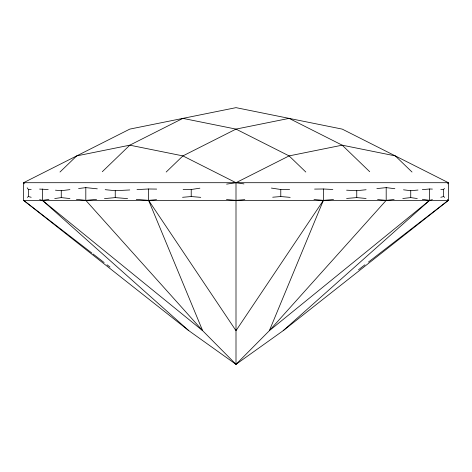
<?xml version="1.0" encoding="UTF-8"?>
<svg xmlns="http://www.w3.org/2000/svg" width="472" height="472" viewBox="0 0 472 472"><rect width="100%" height="100%" fill="white"/><g stroke="black" fill="none" stroke-linecap="round" stroke-linejoin="round"><path stroke-width="0.71" d="M314.576 189.095L323.391 188.989L323.391 200.364L269.365 330.677L236 364.349L188.818 330.677L23.6 200.364L23.6 182.705L129.8 129.104L236 107.651L342.2 129.104L448.4 182.705L448.4 200.364L283.182 330.677L236 364.349L202.635 330.677L85.81 200.364L76.423 199.308M333.545 199.52L323.391 200.364L236 330.677L148.609 200.364L148.609 188.989L156.692 189.089M444.689 197.385L443.627 196.529L443.627 189.502L444.423 188.369M447.603 183.838L448.4 182.705L23.6 182.705L24.396 183.838M59.985 172.032L76.7 155.902L129.8 145.175L182.9 118.378L236 129.104L289.1 155.902L305.815 172.032M102.306 171.708L129.8 145.175L182.9 155.902L236 182.705L243.947 183.909M166.185 172.032L182.9 155.902L236 129.104L289.1 118.378L342.2 145.175L395.3 155.902L412.015 172.032M283.182 330.677L429.591 200.364L432.399 199.597M432.399 189.089L429.591 188.989L429.591 200.364L269.365 330.677L386.19 200.364L394.132 199.467M27.311 197.385L28.373 196.529L28.373 189.502L27.181 187.803M358.525 269.742L364.933 264.786M368.431 262.084L448.3 200.364M226.613 184.127L236 182.705L289.1 155.902L342.2 145.175L369.694 171.708M440.818 197.296L443.627 196.529M183.136 189.402L191.219 189.502L199.886 188.186M39.601 199.597L42.409 200.364L48.935 199.408M54.74 198.553L61.266 197.597L69.927 198.57M55.466 190.186L61.266 190.718L69.927 189.626M78.588 188.535L85.81 187.62L97.297 188.829M402.793 198.494L410.734 197.597L417.26 198.553M346.601 190.192L356.755 190.718L366.089 189.732M376.857 188.605L386.19 187.62L394.852 188.712M96.577 199.355L85.81 200.364L85.81 187.62M104.477 198.612L115.245 197.597L127.576 198.618M403.519 189.803L410.734 190.718L417.986 190.051M422.34 189.655L429.591 188.989M136.278 199.343L148.609 200.364L156.556 199.65M182.552 197.308L191.219 196.529L200.759 197.349M244.809 199.615L236 200.364L226.454 199.55M272.704 197.219L280.781 196.529L290.168 197.373M346.601 198.441L356.755 197.597L366.089 198.476M105.191 189.661L115.245 190.718L129.753 189.962M137.004 189.591L148.609 188.989M28.373 189.502L31.181 189.396M39.601 189.089L48.209 189.52M271.394 188.074L280.781 189.502L289.596 189.396M440.818 189.396L443.627 189.502M323.391 188.989L332.819 189.478M314.004 199.52L323.391 200.364M377.576 199.556L386.19 200.364L386.19 187.62M422.34 199.302L429.591 200.364M28.373 196.529L31.181 197.296M91.869 253.075L23.6 200.364L448.4 200.364L447.338 199.514M93.037 253.977L104.123 262.538M107.044 264.786L109.958 267.04M42.409 188.989L42.409 200.364L202.635 330.677L148.609 200.364M42.409 200.364L188.818 330.677M410.734 190.718L410.734 197.597M356.755 190.718L356.755 197.597M280.781 189.502L280.781 196.529M236 182.705L236 364.349M191.219 189.502L191.219 196.529M115.245 190.718L115.245 197.597M61.266 190.718L61.266 197.597"/></g></svg>
